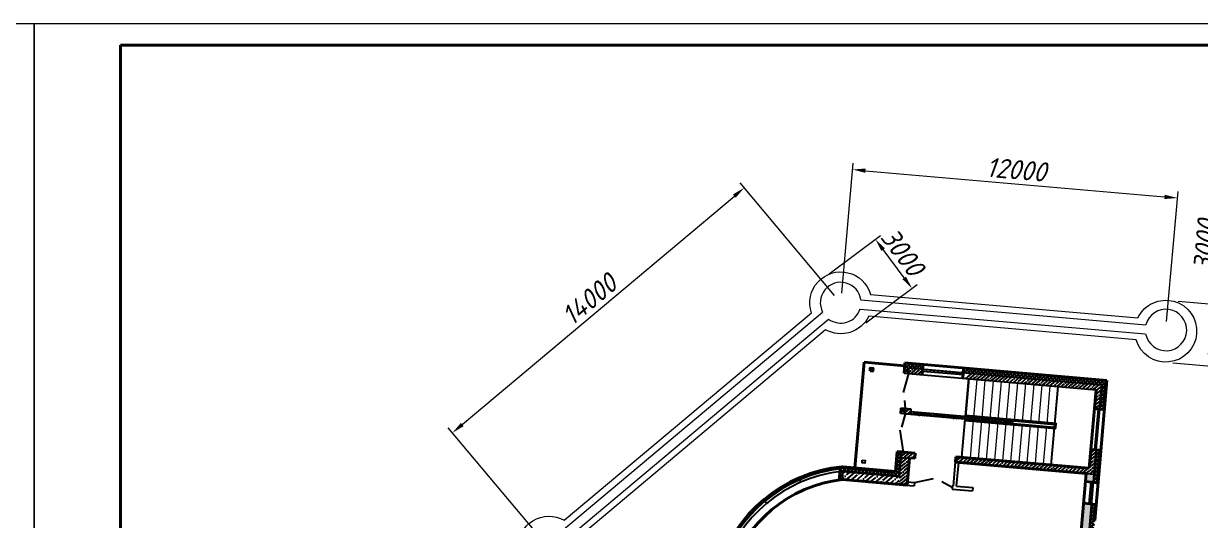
# Model space of a CAD drawing. Header units: millimetres. Extents: x 1064 to 180712, y 574 to 40185.
# Drawn here: x 28897 to 47080, y 32509 to 40185 of the extents above; entities that cross this region are included whole.
import ezdxf

# ---------------------------------------------------------------- set-up
doc = ezdxf.new("R2010")
doc.units = ezdxf.units.MM
doc.linetypes.add('2-Columns and grid$0$084_(М5) Неукрепленный откос', pattern=[0])
for name, color, linetype, lineweight in [('00-рамка', 7, 'Continuous', 40), ('01 - здание', 1, 'Continuous', 40), ('01-Контур', 1, 'Continuous', 25), ('Размеры КР', 23, 'Continuous', 13)]:
    doc.layers.add(name, color=color, linetype=linetype, lineweight=lineweight)
doc.styles.add('ГОСТ', font='GOST Common Italic.ttf', dxfattribs={"height": 300})
doc.dimstyles.new('М 50', dxfattribs={"dimscale": 0, "dimtxt": 300, "dimasz": 200, "dimexe": 100, "dimexo": 150, "dimgap": 70, "dimtad": 1, "dimdec": 0, "dimlfac": 0.5, "dimdsep": 46, "dimtxsty": 'ГОСТ', "dimcen": 100, "dimdle": 150, "dimclrd": 256, "dimclre": 256, "dimclrt": 256, "dimazin": 3, "dimtfac": 1, "dimtdec": 0, "dimtmove": 1, "dimatfit": 3, "dimfxl": 100, "dimtolj": 1, "dimlwd": -1, "dimlwe": -1, "dimarcsym": 0})
pattern_1 = [(45, (1452.38544, -901.835), (-0.067351921, 0.067351921), []), (135, (1452.38544, -901.835), (-0.067351921, -0.067351921), [])]
pattern_2 = [(45, (1411.03127, -1534.55234), (-0.134703842, 0.134703842), []), (45, (1411.16598, -1534.55234), (-0.134703842, 0.134703842), [0.238125, -0.047625, 0, -0.047625])]

# ---------------------------------------------------------------- blocks, each defined once
blk = doc.blocks.new('Прокуратура_v1')
at = {"layer": '01 - здание', "lineweight": -2, "ltscale": 100}
h = blk.add_hatch(dxfattribs=at)
h.set_pattern_fill('ANSI37', color=256, scale=0.03)
h.set_pattern_definition(pattern_1)
edge = h.paths.add_edge_path()
edge.add_line((-7.31, -0.19), (-6.81, -0.19))
edge.add_line((-6.81, -0.19), (-6.81, -0.02))
edge.add_line((-6.81, -0.02), (-7.449, -0.02))
edge.add_arc((-7.486, -0.015), 0.0375, 279.5173, 352.8701, ccw=False)
edge.add_line((-7.48, -0.052), (-7.48, -0.39))
edge.add_line((-7.48, -0.39), (-7.31, -0.39))
edge.add_line((-7.31, -0.39), (-7.31, -0.19))
h.paths.add_polyline_path([(-7.31, -1.69), (-7.48, -1.69), (-7.48, -1.89), (-7.31, -1.89)])
edge = h.paths.add_edge_path()
edge.add_arc((-0.022, -0.021), 0.0375, 178.8259, 272.3048, ccw=False)
edge.add_line((-0.059, -0.02), (-5.31, -0.02))
edge.add_line((-5.31, -0.02), (-5.31, -0.19))
edge.add_line((-5.31, -0.19), (-0.19, -0.19))
edge.add_line((-0.19, -0.19), (-0.19, -0.39))
edge.add_line((-0.19, -0.39), (-0.02, -0.39))
edge.add_line((-0.02, -0.39), (-0.02, -0.058))
h.paths.add_polyline_path([(-0.02, -0.39), (-0.19, -0.39), (-0.19, -1.09), (-0.02, -1.09)])
h.paths.add_polyline_path([(-0.02, -2.59), (-0.19, -2.59), (-0.19, -3.49), (-0.02, -3.49)])
h.paths.add_polyline_path([(-0.02, -3.49), (-0.19, -3.49), (-0.19, -3.79), (-0.02, -3.79)])
h = blk.add_hatch(dxfattribs=at)
h.set_pattern_fill('ANSI35', color=256, scale=0.03)
h.set_pattern_definition(pattern_2)
h.paths.add_polyline_path([(-7.11, -0.19), (-7.31, -0.19), (-7.31, -0.39), (-7.11, -0.39)])
h.paths.add_polyline_path([(-5.237, -0.39), (-0.71, -0.39), (-0.71, -0.19), (-5.132, -0.19)])
h.paths.add_polyline_path([(-0.71, -0.39), (-0.39, -0.39), (-0.19, -0.39), (-0.19, -0.19), (-0.71, -0.19)])
h.paths.add_polyline_path([(-0.19, -0.39), (-0.39, -0.39), (-0.39, -1.09), (-0.19, -1.09)])
h.paths.add_polyline_path([(-0.39, -2.59), (-0.39, -3.29), (-0.71, -3.29), (-0.71, -3.49), (-0.49, -3.49), (-0.19, -3.49), (-0.19, -2.59)])
h.paths.add_polyline_path([(-0.71, -3.49), (-0.71, -3.29), (-5.31, -3.29), (-5.31, -3.49)])
h.paths.add_polyline_path([(-7.11, -1.89), (-7.11, -1.69), (-7.31, -1.69), (-7.31, -1.89)])
h = blk.add_hatch(dxfattribs=at)
h.set_pattern_fill('ANSI35', color=256, scale=0.03)
h.set_pattern_definition([(45, (1452.38544, -901.835), (-0.134703842, 0.134703842), []), (45, (1452.52014, -901.835), (-0.134703842, 0.134703842), [0.238125, -0.047625, 0, -0.047625])])
h.paths.add_polyline_path([(-7.11, -0.19), (-7.11, -0.39), (-6.81, -0.39), (-6.81, -0.19)])
h = blk.add_hatch(dxfattribs=at)
h.set_pattern_fill('ANSI36', color=256, scale=0.02)
h.set_pattern_definition([(45, (908.73407, -1437.101285), (0.0336759605, 0.1234785217), [0.15875, -0.03175, 0, -0.03175])])
h.paths.add_polyline_path([(-6.99, -1.81), (-7.09, -1.82), (-7.09, -1.9), (-6.99, -1.89)])
h.paths.add_polyline_path([(-3.333, -1.79), (-6.99, -1.79), (-6.99, -1.89), (-3.299, -1.89)])
h = blk.add_hatch(dxfattribs=at)
h.set_pattern_fill('ANSI37', color=256, scale=0.03)
h.set_pattern_definition(pattern_1)
h.paths.add_polyline_path([(-7.31, -3.49), (-7.48, -3.49), (-7.48, -4.02), (-8.98, -4.02), (-9.41, -4.02), (-9.41, -4.19), (-7.31, -4.19)])
h.paths.add_polyline_path([(-7.31, -3.29), (-7.48, -3.29), (-7.48, -3.49), (-7.31, -3.49)])
h = blk.add_hatch(dxfattribs=at)
h.set_pattern_fill('ANSI35', color=256, scale=0.03)
h.set_pattern_definition(pattern_2)
h.paths.add_polyline_path([(-7.11, -3.29), (-7.31, -3.29), (-7.31, -3.49), (-7.11, -3.49)])
h.paths.add_polyline_path([(-7.11, -3.49), (-6.81, -3.49), (-6.81, -3.29), (-7.11, -3.29)])
h = blk.add_hatch(dxfattribs=at)
h.set_pattern_fill('ANSI35', color=256, scale=0.03)
h.set_pattern_definition(pattern_2)
h.paths.add_polyline_path([(-7.11, -3.49), (-7.31, -3.49), (-7.31, -4.49), (-7.11, -4.49)])
h.paths.add_polyline_path([(-7.01, -3.49), (-7.11, -3.49), (-7.11, -4.49), (-7.01, -4.49)])
h = blk.add_hatch(dxfattribs=at)
h.set_pattern_fill('ANSI35', color=256, scale=0.03)
h.set_pattern_definition(pattern_2)
h.paths.add_polyline_path([(-0.19, -3.49), (-0.49, -3.49), (-0.49, -3.79), (-0.19, -3.79)])
h.paths.add_polyline_path([(-0.19, -4.59), (-0.49, -4.59), (-0.49, -9.49), (-0.19, -9.49)])
h.paths.add_polyline_path([(-0.19, -9.49), (-0.49, -9.49), (-0.49, -9.84), (-0.19, -9.84)])
h.paths.add_polyline_path([(-0.19, -12.34), (-0.49, -12.34), (-0.49, -12.64), (-0.19, -12.64)])
h.paths.add_polyline_path([(-0.19, -15.14), (-0.49, -15.14), (-0.49, -15.49), (-0.19, -15.49)])
h.paths.add_polyline_path([(-0.19, -15.49), (-0.49, -15.49), (-0.49, -15.84), (-0.19, -15.84)])
h.paths.add_polyline_path([(-0.19, -18.34), (-0.49, -18.34), (-0.49, -18.64), (-0.19, -18.64)])
h.paths.add_polyline_path([(-0.19, -21.14), (-0.49, -21.14), (-0.49, -21.49), (-0.19, -21.49)])
h.paths.add_polyline_path([(-0.19, -21.49), (-0.49, -21.49), (-0.49, -21.84), (-0.19, -21.84)])
h.paths.add_polyline_path([(-0.19, -24.34), (-0.49, -24.34), (-0.49, -24.64), (-0.19, -24.64)])
h.paths.add_polyline_path([(-0.19, -27.14), (-0.49, -27.14), (-0.49, -27.49), (-0.19, -27.49)])
h.paths.add_polyline_path([(-0.19, -27.49), (-0.49, -27.49), (-0.49, -27.84), (-0.19, -27.84)])
h.paths.add_polyline_path([(-0.19, -30.34), (-0.49, -30.34), (-0.49, -30.64), (-0.19, -30.64)])
h.paths.add_polyline_path([(-0.19, -33.14), (-0.49, -33.14), (-0.49, -33.49), (-0.19, -33.49)])
h.paths.add_polyline_path([(-0.19, -33.49), (-0.49, -33.49), (-0.49, -33.84), (-0.19, -33.84)])
h.paths.add_polyline_path([(-0.19, -36.34), (-0.49, -36.34), (-0.49, -36.64), (-0.19, -36.64)])
h.paths.add_polyline_path([(-0.19, -39.14), (-0.49, -39.14), (-0.49, -39.49), (-0.19, -39.49)])
h.paths.add_polyline_path([(-0.19, -39.49), (-0.49, -39.49), (-0.49, -39.69), (-0.19, -39.69)])
h = blk.add_hatch(dxfattribs=at)
h.set_pattern_fill('ANSI37', color=256, scale=0.03)
h.set_pattern_definition(pattern_1)
h.paths.add_polyline_path([(-9.41, -4.19), (-9.41, -4.02), (-9.457, -4.02, 0.002499), (-9.51, -4.031), (-9.51, -4.511, -0.005218), (-9.41, -4.49)])
h = blk.add_hatch(dxfattribs=at)
h.set_pattern_fill('ANSI35', color=256, scale=0.04)
h.set_pattern_definition([(45, (1452.38544, -901.835), (-0.179605122, 0.179605122), []), (45, (1452.56504, -901.835), (-0.179605122, 0.179605122), [0.3175, -0.0635, 0, -0.0635])])
h.paths.add_polyline_path([(-7.31, -4.191), (-9.41, -4.19), (-9.41, -4.49), (-7.31, -4.49)])
h = blk.add_hatch(dxfattribs=at)
h.set_pattern_fill('ANSI37', color=256, scale=0.03)
h.set_pattern_definition(pattern_1)
h.paths.add_polyline_path([(-0.02, -5.19), (-0.02, -4.59), (-0.19, -4.59), (-0.19, -9.49), (-0.02, -9.49), (-0.02, -9.129, -0.411161), (-0.057, -9.091, -0.411161), (-0.02, -9.054), (-0.02, -7.49)])
h.paths.add_polyline_path([(-0.02, -9.49), (-0.19, -9.49), (-0.19, -9.84), (-0.09, -9.84), (-0.09, -9.69), (-0.02, -9.69)])
at = {"layer": '01 - здание', "ltscale": 100}
for p, q in [((-8.98, -0.12), (-8.98, -4.02)), ((-7.48, -0.12), (-8.98, -0.12)), ((-7.48, -0.02), (-0.02, -0.02)), ((-7.48, -0.39), (-7.48, -0.02)), ((-6.81, -0.39), (-6.81, -0.02)), ((-5.31, -0.39), (-5.31, -0.02)), ((-0.39, -3.29), (-0.39, -0.39)), ((-0.39, -3.29), (-0.39, -0.39)), ((-0.39, -3.29), (-0.39, -0.39)), ((-0.39, -3.29), (-0.39, -0.39)), ((-0.39, -3.29), (-0.39, -0.39)), ((-0.39, -3.29), (-0.39, -0.39)), ((-0.39, -3.29), (-0.39, -0.39)), ((-0.39, -3.29), (-0.39, -0.39)), ((-0.02, -0.02), (-0.02, -3.49)), ((-0.02, -1.09), (-0.39, -1.09)), ((-0.02, -2.59), (-0.39, -2.59)), ((-7.48, -4.02), (-7.48, -3.29)), ((-7.31, -3.29), (-7.48, -3.29)), ((-7.345, -3.29), (-6.81, -3.29)), ((-6.81, -3.29), (-6.81, -3.49)), ((-5.31, -3.29), (-0.39, -3.29)), ((-5.31, -3.29), (-5.31, -3.49)), ((-7.01, -4.49), (-7.01, -3.49)), ((-0.49, -3.49), (-5.31, -3.49)), ((-0.49, -9.84), (-0.49, -3.49)), ((-0.49, -3.79), (-0.02, -3.79)), ((-0.02, -3.49), (-0.02, -5.19)), ((-9.51, -4.031), (-9.51, -4.511)), ((-9.41, -4.02), (-9.457, -4.02)), ((-9.41, -4.02), (-7.48, -4.02)), ((-7.11, -4.49), (-9.41, -4.49)), ((-7.01, -4.49), (-8.43, -4.49)), ((-0.49, -4.59), (-0.02, -4.59))]:
    blk.add_line(p, q, dxfattribs=at)
at = {"layer": '01 - здание', "lineweight": -2, "ltscale": 100}
for p, q in [((-7.48, -0.39), (-7.31, -0.39)), ((-7.31, -0.39), (-7.453, -1.102)), ((-7.31, -0.19), (-0.19, -0.19)), ((-7.31, -0.39), (-7.31, -0.19)), ((-7.31, -0.39), (-0.39, -0.39)), ((-6.81, -0.19), (-5.31, -0.19)), ((-6.801, -0.259), (-5.31, -0.259)), ((-5.09, -1.79), (-5.09, -0.39)), ((-5.09, -0.39), (-5.09, -1.79)), ((-1.79, -3.29), (-1.79, -0.39)), ((-0.19, -1.09), (-0.19, -0.19)), ((-0.19, -1.09), (-0.19, -0.19)), ((-0.19, -1.09), (-0.19, -0.19)), ((-0.19, -1.09), (-0.19, -0.19)), ((-0.19, -1.09), (-0.19, -0.19)), ((-0.256, -1.09), (-0.256, -2.59)), ((-0.205, -1.09), (-0.205, -2.59)), ((-7.48, -1.89), (-7.48, -1.69)), ((-7.11, -1.69), (-7.48, -1.69)), ((-7.31, -1.69), (-7.366, -1.393)), ((-7.31, -1.89), (-7.31, -1.69)), ((-7.11, -1.79), (-7.11, -1.69)), ((-7.11, -1.69), (-7.11, -1.89)), ((-7.11, -1.89), (-7.48, -1.89)), ((-7.31, -1.89), (-7.395, -2.378)), ((-3.299, -1.79), (-7.11, -1.79)), ((-5.09, -1.89), (-7.11, -1.89)), ((-5.09, -1.74), (-1.74, -1.74)), ((-5.09, -1.89), (-1.79, -1.89)), ((-5.09, -3.29), (-5.09, -1.89)), ((-5.09, -1.94), (-1.74, -1.94)), ((-3.29, -1.79), (-1.79, -1.79)), ((-1.74, -1.94), (-1.74, -1.74)), ((-7.245, -3.29), (-7.441, -2.496)), ((-0.19, -3.49), (-0.19, -2.59)), ((-0.19, -3.49), (-0.19, -2.59)), ((-0.19, -3.49), (-0.19, -2.59)), ((-0.19, -3.49), (-0.19, -2.59)), ((-0.19, -3.49), (-0.19, -2.59)), ((-0.19, -3.49), (-0.19, -2.59)), ((-7.31, -4.191), (-7.31, -3.29)), ((-7.31, -3.49), (-6.81, -3.49)), ((-5.31, -4.37), (-5.31, -3.49)), ((-5.31, -4.37), (-5.31, -3.49)), ((-5.19, -4.37), (-5.19, -3.49)), ((-5.19, -4.37), (-5.19, -3.49)), ((-0.49, -3.49), (-0.19, -3.49)), ((-0.49, -3.49), (-0.19, -3.49)), ((-0.49, -3.49), (-0.19, -3.49)), ((-0.49, -3.49), (-0.19, -3.49)), ((-0.49, -3.49), (-0.19, -3.49)), ((-0.49, -3.49), (-0.19, -3.49)), ((-0.29, -3.79), (-0.29, -4.59)), ((-0.24, -3.79), (-0.24, -4.59)), ((-0.19, -9.84), (-0.19, -3.49)), ((-9.41, -4.19), (-9.41, -4.49)), ((-9.41, -4.19), (-7.31, -4.19)), ((-9.31, -4.19), (-7.31, -4.191)), ((-9, -4.059), (-9, -4.061)), ((-7.48, -4.02), (-8.98, -4.02)), ((-7.48, -4.02), (-8.43, -4.02)), ((-7.31, -4.19), (-8.43, -4.19)), ((-6.75, -4.37), (-6.058, -4.165)), ((-5.35, -4.43), (-5.746, -4.262)), ((-10.907, -4.718), (-10.955, -4.63)), ((-7.21, -4.49), (-6.75, -4.49)), ((-7.01, -4.37), (-6.75, -4.37)), ((-6.75, -4.37), (-6.75, -4.49)), ((-5.35, -4.37), (-5.31, -4.37)), ((-5.35, -4.37), (-5.35, -4.49)), ((-5.35, -4.49), (-4.59, -4.49)), ((-5.19, -4.37), (-4.59, -4.37)), ((-4.59, -4.37), (-4.59, -4.49)), ((-12.101, -5.606), (-12.172, -5.535))]:
    blk.add_line(p, q, dxfattribs=at)
at = {"layer": '01 - здание', "lineweight": 15, "ltscale": 100}
for p, q in [((-4.79, -0.39), (-4.79, -1.79)), ((-4.49, -0.39), (-4.49, -1.79)), ((-4.19, -0.39), (-4.19, -1.79)), ((-3.89, -0.39), (-3.89, -1.79)), ((-3.59, -0.39), (-3.59, -1.79)), ((-3.29, -0.39), (-3.29, -1.79)), ((-2.99, -0.39), (-2.99, -1.79)), ((-2.69, -0.39), (-2.69, -1.79)), ((-2.39, -0.39), (-2.39, -1.79)), ((-2.09, -0.39), (-2.09, -1.79)), ((-4.79, -1.89), (-4.79, -3.29)), ((-4.49, -1.89), (-4.49, -3.29)), ((-4.19, -1.89), (-4.19, -3.29)), ((-3.89, -1.89), (-3.89, -3.29)), ((-3.59, -1.89), (-3.59, -3.29)), ((-3.29, -1.89), (-3.29, -3.29)), ((-2.99, -1.89), (-2.99, -3.29)), ((-2.69, -1.89), (-2.69, -3.29)), ((-2.39, -1.89), (-2.39, -3.29)), ((-2.09, -1.89), (-2.09, -3.29))]:
    blk.add_line(p, q, dxfattribs=at)
at = {"layer": '01 - здание', "ltscale": 100}
blk.add_lwpolyline([(-8.73, -0.42), (-8.63, -0.42), (-8.63, -0.32), (-8.73, -0.32)], close=True, dxfattribs=at)
at = {"layer": '01 - здание', "lineweight": -2, "ltscale": 100}
for points in [[(-7.11, -1.89), (-7.31, -1.89), (-7.31, -1.69), (-7.11, -1.69)], [(-8.73, -3.72), (-8.63, -3.72), (-8.63, -3.82), (-8.73, -3.82)]]:
    blk.add_lwpolyline(points, close=True, dxfattribs=at)
at = {"layer": '01 - здание', "ltscale": 100}
for radius, start, end in [(5.37, 100.9919, 168.1627), (4.9, 101.4958, 168.2056)]:
    blk.add_arc((-8.433, -9.292), radius, start, end, dxfattribs=at)
at = {"layer": '01 - здание', "lineweight": -2, "ltscale": 100}
for radius, start, end in [(5.3, 101.7196, 168.0041), (5.2, 101.9483, 167.7698)]:
    blk.add_arc((-8.433, -9.292), radius, start, end, dxfattribs=at)
blk = doc.blocks.new('*D155')
at = {"layer": 'Defpoints', "color": 0, "transparency": 16777216}
for p in [(40032, 37649), (41524, 35871), (37015, 32086)]:
    blk.add_point(p, dxfattribs=at)
at = {"layer": 'Размеры КР', "transparency": 16777216}
for p, q in [((41428, 35986), (39967, 37725)), ((35676, 33992), (39879, 37520)), ((36919, 32201), (35459, 33940))]:
    blk.add_line(p, q, dxfattribs=at)
for points in [[(39857, 37545), (39900, 37494), (40032, 37649)], [(35655, 34017), (35697, 33966), (35523, 33863)]]:
    blk.add_solid(points, dxfattribs=at)
at = {"layer": 'Размеры КР', "lineweight": 13, "transparency": 16777216, "insert": (37636, 35924), "char_height": 300, "attachment_point": 5, "rotation": 40.0142, "style": 'ГОСТ'}
blk.add_mtext('\\A1;14000', dxfattribs=at)
blk = doc.blocks.new('*D156')
at = {"layer": 'Defpoints', "color": 0, "transparency": 16777216}
for p in [(46725, 37490), (41524, 35871), (46544, 35431)]:
    blk.add_point(p, dxfattribs=at)
at = {"layer": 'Размеры КР', "transparency": 16777216}
for p, q in [((41537, 36020), (41713, 38029)), ((41904, 37912), (46525, 37507)), ((46557, 35580), (46733, 37589))]:
    blk.add_line(p, q, dxfattribs=at)
for points in [[(41907, 37945), (41901, 37879), (41704, 37930)], [(46528, 37540), (46523, 37474), (46725, 37490)]]:
    blk.add_solid(points, dxfattribs=at)
at = {"layer": 'Размеры КР', "lineweight": 13, "transparency": 16777216, "insert": (44234, 37929), "char_height": 300, "attachment_point": 5, "rotation": 354.9904, "style": 'ГОСТ'}
blk.add_mtext('\\A1;12000', dxfattribs=at)
blk = doc.blocks.new('*D109')
at = {"layer": 'Defpoints', "color": 0, "transparency": 16777216}
for p in [(42058, 36852), (41224, 36229), (41788, 35473)]:
    blk.add_point(p, dxfattribs=at)
at = {"layer": 'Размеры КР', "transparency": 16777216}
for p, q in [((41344, 36319), (42138, 36912)), ((42503, 36256), (42178, 36692)), ((41908, 35562), (42703, 36156))]:
    blk.add_line(p, q, dxfattribs=at)
for points in [[(42205, 36712), (42151, 36672), (42058, 36852)], [(42530, 36276), (42476, 36236), (42623, 36096)]]:
    blk.add_solid(points, dxfattribs=at)
at = {"layer": 'Размеры КР', "lineweight": 13, "transparency": 16777216, "insert": (42477, 36658), "char_height": 300, "attachment_point": 5, "rotation": 306.7372, "style": 'ГОСТ'}
blk.add_mtext('\\A1;3000', dxfattribs=at)
blk = doc.blocks.new('*D110')
at = {"layer": 'Defpoints', "color": 0, "transparency": 16777216}
for p in [(46586, 35909), (47290, 35848), (46503, 34957)]:
    blk.add_point(p, dxfattribs=at)
at = {"layer": 'Размеры КР', "transparency": 16777216}
for p, q in [((47290, 35848), (47411, 37234)), ((46736, 35896), (47390, 35840)), ((47225, 35095), (47273, 35649)), ((46653, 34944), (47307, 34887))]:
    blk.add_line(p, q, dxfattribs=at)
for points in [[(47240, 35652), (47306, 35646), (47290, 35848)], [(47192, 35098), (47258, 35092), (47208, 34896)]]:
    blk.add_solid(points, dxfattribs=at)
at = {"layer": 'Размеры КР', "lineweight": 13, "transparency": 16777216, "insert": (47149, 36758), "char_height": 300, "attachment_point": 5, "rotation": 85.0378, "style": 'ГОСТ'}
blk.add_mtext('\\A1;3000', dxfattribs=at)

msp = doc.modelspace()

# ---------------------------------------------------------------- linework, layer by layer
at = {"layer": '00-рамка', "lineweight": 15}
for points in [[(1064.1, 40184.6), (29064.1, 40184.6), (29064.1, 584.6), (1064.1, 584.6)], [(29064.1, 40184.6), (57064.1, 40184.6), (57064.1, 584.6), (29064.1, 584.6)]]:
    msp.add_lwpolyline(points, close=True, dxfattribs=at)
at = {"layer": '00-рамка', "lineweight": 40}
msp.add_lwpolyline([(30397.4, 39851.3), (56730.8, 39851.3), (56730.8, 918), (30397.4, 918)], close=True, dxfattribs=at)
at = {"layer": 'Размеры КР', "color": 0, "lineweight": 13, "ltscale": 100}
for p, q in [((41833.8, 35916.1), (46237.2, 35531.3)), ((37210.7, 32342.6), (41243, 35726.3)), ((41823.3, 35774.1), (46224.9, 35389.8)), ((37302, 32233.9), (41333.5, 35619.7))]:
    msp.add_line(p, q, dxfattribs=at)
at = {"layer": 'Размеры КР', "color": 0, "linetype": '2-Columns and grid$0$084_(М5) Неукрепленный откос', "lineweight": 13, "ltscale": 100}
for p, q in [((41984, 36000.7), (46113.8, 35639.7)), ((37250.8, 32512.6), (41071.5, 35716.8)), ((46085.7, 35300.1), (41954.2, 35662.8)), ((41288.5, 35455.1), (37470.8, 32245.9))]:
    msp.add_line(p, q, dxfattribs=at)
for points in [[(41071.5, 35716.8, -1.0273232), (41984, 36000.7, -1.0894986)], [(46113.8, 35639.7, -5.4269673), (46085.7, 35300.1)], [(41954.2, 35662.8, -0.4331579), (41288.5, 35455.1)], [(36808.5, 31671.3, -1.0369741), (37250.8, 32512.6, -1.0894986)]]:
    msp.add_lwpolyline(points, format="xyb", dxfattribs=at)
at = {"layer": 'Размеры КР', "color": 0, "lineweight": 13, "ltscale": 100}
for centre, radius, start, end in [((41521.9, 35872.7), 315, 7.92267, 207.69665), ((41522.1, 35872.6), 315.1, 233.34509, 342.38816), ((46547.3, 35451), 320.3, 190.82873, 165.49395)]:
    msp.add_arc(centre, radius, start, end, dxfattribs=at)

# ---------------------------------------------------------------- block references
at = {"layer": '01-Контур', "xscale": 419.9999999999841, "yscale": 419.9999999999841, "zscale": 419.9999999999841, "rotation": 355.0154292557599}
msp.add_blockref('Прокуратура_v1', (45644.1, 34677), dxfattribs=at)

# ---------------------------------------------------------------- dimensions: what is measured, and where the dimension line sits
at = {"layer": 'Размеры КР', "color": 250, "lineweight": 13}
for p1, p2, distance, text, picture, middle in [((41524, 35871), (46544.3, 35430.9), 2066.5, '12000', '*D156', (44233.8, 37928.8)), ((37015.1, 32085.7), (41524, 35871), 2320.9, '14000', '*D155', (37635.8, 35924.4))]:
    dim = msp.add_aligned_dim(p1=p1, p2=p2, distance=distance, text=text, dimstyle='М 50', override={"dimscale": 1, "dimtmove": 0}, dxfattribs=at)
    dim.commit()
    dim.dimension.update_dxf_attribs({"geometry": picture, "text_midpoint": middle})
for base, p1, p2, angle, picture, middle in [((42058.3, 36851.9), (41788, 35472.6), (41223.6, 36228.9), 126.73718, '*D109', (42301.1, 36526.7)), ((47290.5, 35848.2), (46503.5, 34956.9), (46586.2, 35909.4), 85.03776, '*D110', (47367.8, 36738.9))]:
    dim = msp.add_linear_dim(base=base, p1=p1, p2=p2, angle=angle, text='3000', dimstyle='М 50', override={"dimscale": 1, "dimtmove": 0}, dxfattribs=at)
    dim.commit()
    dim.dimension.update_dxf_attribs({"geometry": picture, "text_midpoint": middle, "dimtype": 161})

doc.saveas('drawing.dxf')
